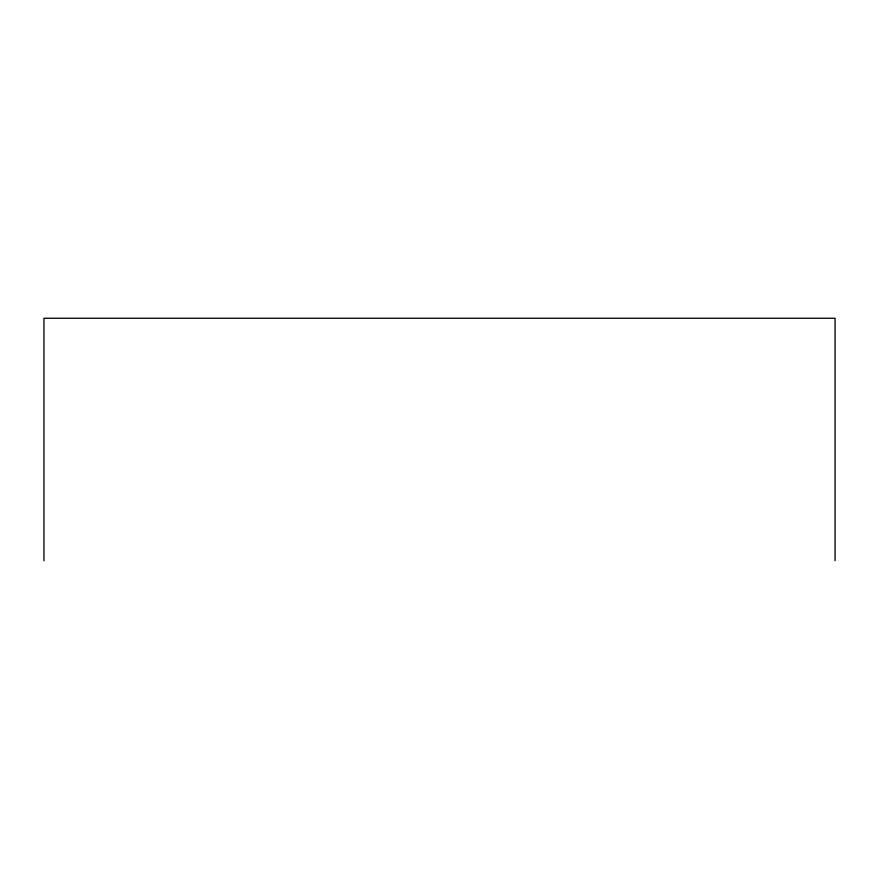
<?xml version="1.0" encoding="UTF-8"?>
<svg xmlns="http://www.w3.org/2000/svg" width="879" height="879" viewBox="0 0 879 879"><rect width="100%" height="100%" fill="white"/><g stroke="black" fill="none" stroke-linecap="round" stroke-linejoin="round"><path stroke-width="1.32" d="M835.05 560.736L835.05 318.264L43.95 318.264L43.95 560.736"/></g></svg>
